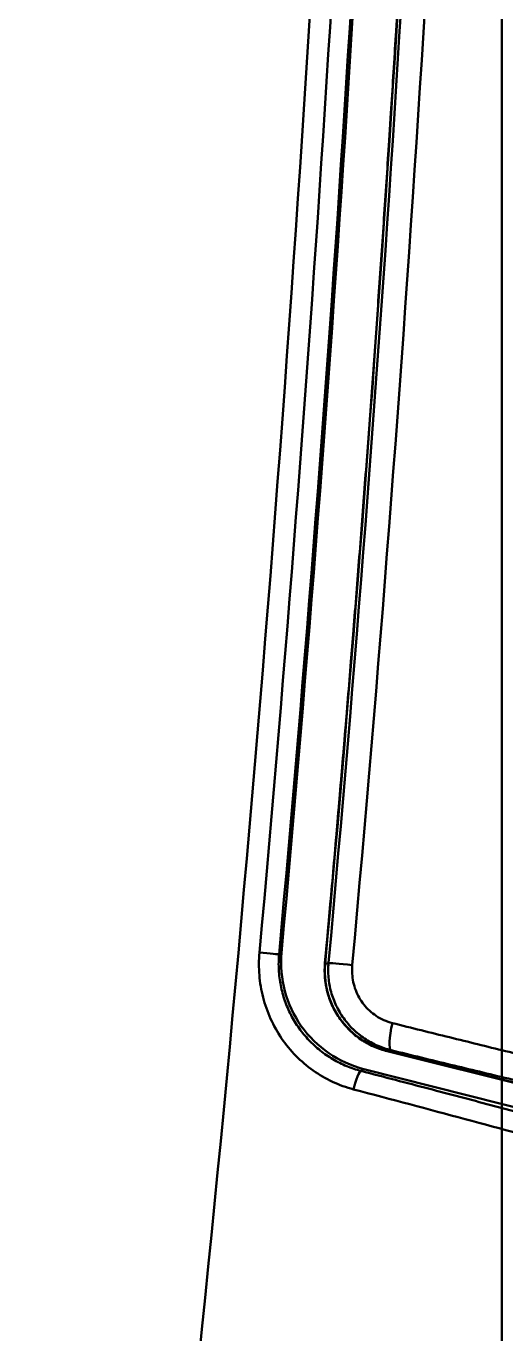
# Model space of a CAD drawing. Header units: millimetres. Extents: x -142 to 142, y -208 to 161.
# Drawn here: x 48.31 to 65.75, y -68.21 to -20.61 of the extents above; entities that cross this region are included whole.
import ezdxf

# ---------------------------------------------------------------- set-up
doc = ezdxf.new("R2010")
doc.units = ezdxf.units.MM
doc.layers.add('1', color=7, linetype='Continuous', true_color=0xffffff)

msp = doc.modelspace()

# ---------------------------------------------------------------- linework, layer by layer
at = {"layer": '1', "color": 251, "linetype": 'Continuous', "lineweight": 50}
for p, q in [((65.6, -87, 24.72), (65.6, 87, 24.72)), ((65.6, -87, 24.5), (65.6, 87, 24.5)), ((59.173, -54.721, -12), (59.173, -54.721, -14.444)), ((61.435, -57.904, -12), (68.003, -59.544, -12)), ((68.003, -59.544, -14.444), (61.435, -57.904, -14.444)), ((61.435, -57.904, -12), (61.435, -57.904, -14.444)), ((68.045, -59.569, -15.506), (61.441, -57.922, -15.67)), ((60.589, -58.569, -12), (86.812, -65.234, -12))]:
    msp.add_line(p, q, dxfattribs=at)
at = {"layer": '1', "color": 251, "linetype": 'Continuous', "lineweight": 50, "extrusion": (0, 0, -1)}
for centre, radius, start, end in [((1114, 51.8, 15), 1174.827, 181.210623, 188.372823), ((1114, 51.8, 15.01), 1175.591, 182.080356, 185.179644), ((1114, 51.8, 14.334), 1176.308, 182.080356, 185.179644), ((1114, 51.8, 12), 1176.39, 182.083731, 185.176269)]:
    msp.add_arc(centre, radius, start, end, dxfattribs=at)
at = {"layer": '1', "color": 251, "linetype": 'Continuous', "lineweight": 50, "extrusion": (0.024383, -0.001547, -0.999701)}
for centre, radius, start, end in [((-18.835, -1115.439, 17.253), 1178, 88.441003, 91.558997), ((-18.835, -1115.439, 20.103), 1178.05, 88.443071, 91.556929), ((-18.835, -1115.439, 21.073), 1178.893, 88.443071, 91.556929)]:
    msp.add_arc(centre, radius, start, end, dxfattribs=at)
at = {"layer": '1', "color": 251, "linetype": 'Continuous', "lineweight": 50, "extrusion": (-0.090279, -0.995917, 2.51916e-11)}
msp.add_arc((61.481, -14.31, 48.982), 0.7, 268.5406, 358, dxfattribs=at)
at = {"layer": '1', "color": 251, "linetype": 'Continuous', "lineweight": 50, "extrusion": (-0.090397, -0.995906, -0.000663828)}
msp.add_arc((65.005, -18.503, 49.134), 1, 182.3995, 262.402, dxfattribs=at)
at = {"layer": '1', "color": 251, "linetype": 'Continuous', "lineweight": 50, "extrusion": (0.953073, -0.232792, -0.193545)}
msp.add_arc((-40.621, -4.228, 75.811), 1, 181.2759, 268.3943, dxfattribs=at)
at = {"layer": '1', "color": 251, "linetype": 'Continuous', "lineweight": 50, "extrusion": (0.956559, -0.2486, -0.152294)}
msp.add_arc((-42.24, -3.333, 74.676), 0.7, 268.5928, 357.9764, dxfattribs=at)
at = {"layer": '1', "color": 251, "linetype": 'Continuous', "lineweight": 50, "extrusion": (0, 0, -1)}
msp.add_ellipse((-1114.876, 51.856, -14.444), major_axis=(-1176.512, 74.638), ratio=0.999701, start_param=3.114411, end_param=3.168774, dxfattribs=at)
at = {"layer": '1', "color": 251, "linetype": 'Continuous', "lineweight": 50}
msp.add_rational_spline([(59.173, -54.721, -12), (61.105, -33.45, -12), (62.457, -12.134, -12), (63.229, 9.211, -12)], [0.500092367237, 0.499969210921, 0.499969210921, 0.500092367237], degree=3, dxfattribs=at)
for points in [[(56.791, -54.331, -15.01), (56.766, -54.604, -15.01), (56.763, -55.154, -15.011), (56.899, -55.968, -15.017), (57.173, -56.746, -15.03), (57.576, -57.466, -15.055), (58.099, -58.104, -15.095), (58.725, -58.639, -15.156), (59.434, -59.053, -15.242), (59.946, -59.239, -15.317), (60.208, -59.308, -15.359)], [(61.435, -57.904, -14.444), (61.119, -57.825, -14.442), (60.473, -57.552, -14.439), (59.658, -56.772, -14.44), (59.189, -55.745, -14.443), (59.144, -55.045, -14.444), (59.173, -54.721, -14.444)], [(59.303, -54.707, -18.578), (59.287, -54.884, -18.579), (59.287, -55.241, -18.583), (59.381, -55.768, -18.597), (59.568, -56.27, -18.618), (59.841, -56.73, -18.647), (60.19, -57.134, -18.684), (60.604, -57.471, -18.729), (61.071, -57.728, -18.782), (61.407, -57.843, -18.822), (61.578, -57.885, -18.843)], [(59.181, -54.74, -15.73), (59.165, -54.917, -15.73), (59.164, -55.272, -15.73), (59.257, -55.798, -15.726), (59.441, -56.298, -15.721), (59.71, -56.759, -15.714), (60.056, -57.164, -15.705), (60.468, -57.503, -15.694), (60.934, -57.763, -15.683), (61.27, -57.879, -15.674), (61.441, -57.922, -15.67)], [(60.167, -54.785, -19.527), (60.157, -54.892, -19.527), (60.155, -55.103, -19.53), (60.197, -55.403, -19.539), (60.283, -55.698, -19.555), (60.412, -55.973, -19.577), (60.582, -56.227, -19.606), (60.785, -56.447, -19.642), (61.028, -56.641, -19.686), (61.311, -56.797, -19.739), (61.517, -56.869, -19.78), (61.625, -56.896, -19.802)], [(61.578, -57.885, -18.843), (62.308, -58.063, -18.991), (63.762, -58.417, -19.354), (65.81, -58.911, -20.046), (67.326, -59.273, -20.707), (68.095, -59.456, -21.092)], [(60.488, -58.64, -14.692), (61.334, -58.86, -14.826), (62.973, -59.289, -15.165), (65.202, -59.879, -15.813), (67.443, -60.479, -16.662), (69.543, -61.049, -17.655), (71.712, -61.644, -18.897), (73.893, -62.253, -20.416), (75.274, -62.646, -21.574), (75.951, -62.841, -22.196)], [(60.208, -59.308, -15.359), (61.582, -59.671, -15.578), (64.297, -60.394, -16.215), (68.196, -61.456, -17.747), (71.843, -62.473, -19.831), (74.059, -63.108, -21.559), (75.102, -63.412, -22.5)]]:
    msp.add_open_spline(points, degree=3, dxfattribs=at)
for points, knots in [([(57.505, -54.396, -14.334), (57.488, -54.585, -14.335), (57.48, -54.966, -14.338), (57.551, -55.534, -14.344), (57.701, -56.086, -14.354), (57.926, -56.608, -14.369), (58.222, -57.091, -14.391), (58.58, -57.526, -14.423), (58.994, -57.906, -14.467), (59.457, -58.225, -14.525), (59.958, -58.476, -14.599), (60.31, -58.594, -14.659), (60.488, -58.64, -14.692)], [0, 0, 0, 0, 0.101248, 0.202431, 0.303756, 0.404396, 0.504229, 0.603568, 0.702596, 0.802002, 0.901443, 1, 1, 1, 1]), ([(60.589, -58.569, -12), (59.669, -58.335, -12), (58.856, -57.775, -12), (57.765, -56.233, -12), (57.507, -55.28, -12), (57.593, -54.334, -12)], [0, 0, 0, 0, 0.5, 0.5, 1, 1, 1, 1]), ([(61.435, -57.904, -12), (60.741, -57.731, -12), (60.125, -57.307, -12), (59.306, -56.154, -12), (59.109, -55.433, -12), (59.173, -54.721, -12)], [0, 0, 0, 0, 0.5, 0.5, 1, 1, 1, 1]), ([(61.625, -56.896, -19.802), (62.325, -57.071, -19.944), (63.712, -57.417, -20.288), (65.813, -57.935, -21.003), (67.191, -58.272, -21.614), (67.897, -58.444, -21.968)], [0, 0, 0, 0, 0.322834, 0.645056, 1, 1, 1, 1])]:
    msp.add_open_spline(points, degree=3, knots=knots, dxfattribs=at)
at = {"layer": '1', "color": 251, "linetype": 'Continuous', "lineweight": 50, "extrusion": (0.253681, 0.966653, -0.03503)}
msp.add_open_spline([(57.505, -54.396, -14.334), (57.534, -54.375, -13.556), (57.563, -54.355, -12.778), (57.593, -54.334, -12)], degree=3, dxfattribs=at)
at = {"layer": '1', "color": 251, "linetype": 'Continuous', "lineweight": 50, "extrusion": (0.251438, 0.967787, -0.012926)}
msp.add_open_spline([(59.181, -54.74, -15.73), (59.179, -54.736, -15.448), (59.177, -54.73, -15.021), (59.174, -54.724, -14.59), (59.173, -54.721, -14.444)], degree=3, knots=[0, 0, 0, 0, 0.661379, 1, 1, 1, 1], dxfattribs=at)
at = {"layer": '1', "color": 251, "linetype": 'Continuous', "lineweight": 50, "extrusion": (0.246628, 0.96886, 0.022017)}
msp.add_open_spline([(59.303, -54.707, -18.578), (59.283, -54.712, -18.108), (59.242, -54.724, -17.164), (59.201, -54.735, -16.21), (59.181, -54.74, -15.73)], degree=3, dxfattribs=at)
at = {"layer": '1', "color": 251, "linetype": 'Continuous', "lineweight": 50, "extrusion": (0.242271, 0.970121, -0.01305)}
msp.add_open_spline([(61.441, -57.922, -15.67), (61.44, -57.918, -15.388), (61.438, -57.912, -14.98), (61.435, -57.906, -14.57), (61.435, -57.904, -14.444)], degree=3, knots=[0, 0, 0, 0, 0.693552, 1, 1, 1, 1], dxfattribs=at)
at = {"layer": '1', "color": 251, "linetype": 'Continuous', "lineweight": 50, "extrusion": (0.241418, 0.970175, 0.021845)}
msp.add_open_spline([(61.578, -57.885, -18.843), (61.556, -57.891, -18.32), (61.51, -57.903, -17.269), (61.465, -57.916, -16.205), (61.441, -57.922, -15.67)], degree=3, dxfattribs=at)
at = {"layer": '1', "color": 251, "linetype": 'Continuous', "lineweight": 50, "extrusion": (0.246172, 0.968598, -0.034899)}
msp.add_open_spline([(60.488, -58.64, -14.692), (60.522, -58.617, -13.794), (60.555, -58.593, -12.897), (60.589, -58.569, -12)], degree=3, dxfattribs=at)

doc.saveas('drawing.dxf')
